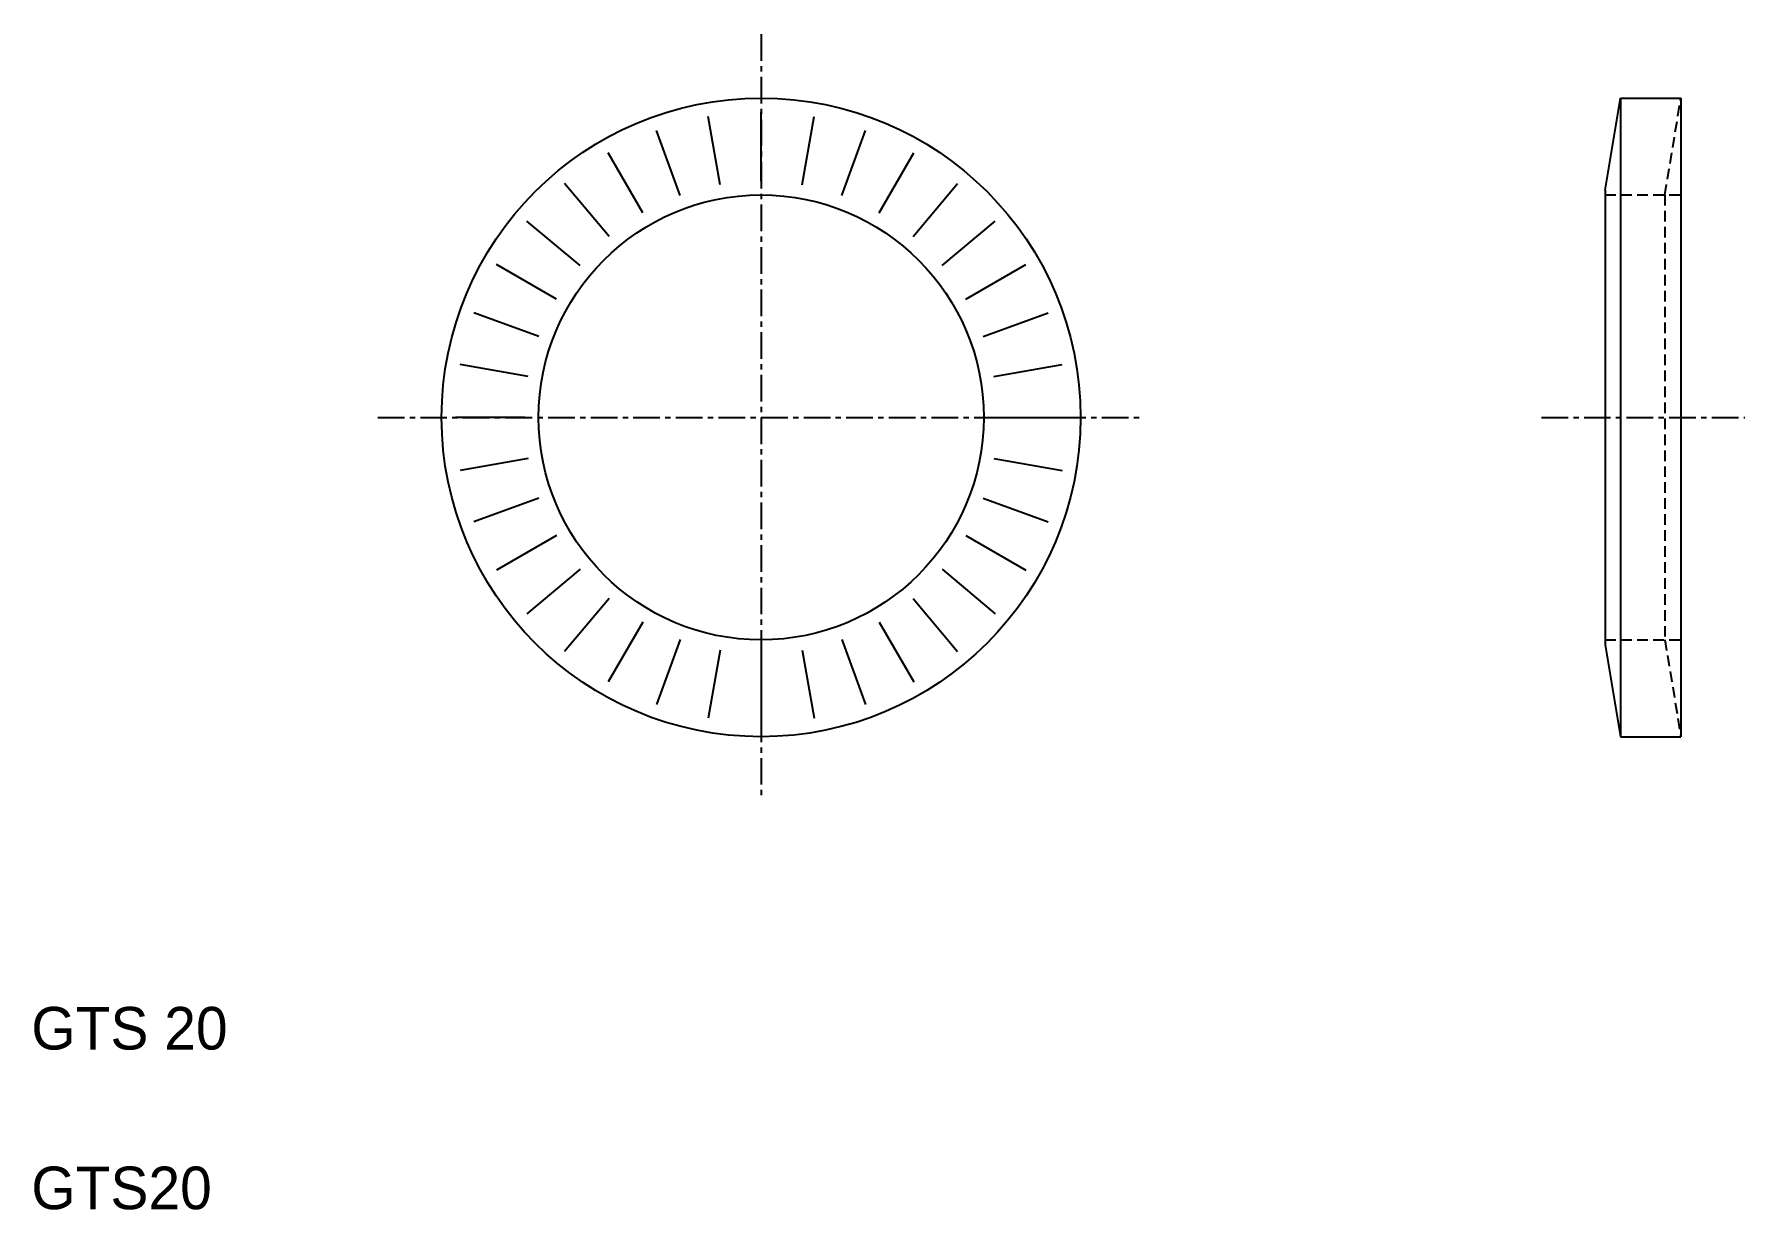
# Model space of a CAD drawing. Extents: x 5.1 to 85.5, y 5 to 60.2.
import ezdxf

# ---------------------------------------------------------------- set-up
doc = ezdxf.new("R2010")
doc.units = 0
doc.linetypes.add('CENTER', pattern=[2, 1.25, -0.25, 0.25, -0.25])
doc.linetypes.add('DASHED', pattern=[0.75, 0.5, -0.25])
doc.layers.get('0').update_dxf_attribs({"linetype": 'CONTINUOUS'})
doc.layers.add('CENTER', color=1, linetype='CENTER')

msp = doc.modelspace()

# ---------------------------------------------------------------- linework, layer by layer
at = {"color": 7, "linetype": 'CONTINUOUS'}
for p, q in [((78.902, 52.873), (79.614, 57.194)), ((79.614, 57.194), (82.452, 57.194)), ((79.614, 57.194), (79.614, 27.194)), ((82.452, 57.194), (82.452, 27.194)), ((37.338, 53.125), (36.773, 56.326)), ((39.265, 53.294), (39.265, 56.544)), ((41.193, 53.125), (41.757, 56.326)), ((35.469, 52.624), (34.357, 55.678)), ((43.062, 52.624), (44.173, 55.678)), ((33.715, 51.807), (32.09, 54.621)), ((44.815, 51.807), (46.44, 54.621)), ((32.13, 50.697), (30.041, 53.187)), ((46.4, 50.697), (48.489, 53.187)), ((78.902, 52.873), (78.902, 31.515)), ((30.762, 49.329), (28.272, 51.418)), ((47.768, 49.329), (50.258, 51.418)), ((29.652, 47.744), (26.838, 49.369)), ((48.878, 47.744), (51.693, 49.369)), ((28.835, 45.99), (25.781, 47.102)), ((49.696, 45.99), (52.75, 47.102)), ((28.334, 44.121), (25.133, 44.686)), ((50.196, 44.121), (53.397, 44.686)), ((28.165, 42.194), (24.915, 42.194)), ((50.365, 42.194), (53.615, 42.194)), ((78.902, 42.194), (78.902, 42.194)), ((28.334, 40.266), (25.133, 39.702)), ((50.196, 40.266), (53.397, 39.702)), ((28.835, 38.397), (25.781, 37.286)), ((49.696, 38.397), (52.75, 37.286)), ((29.652, 36.644), (26.838, 35.019)), ((48.878, 36.644), (51.693, 35.019)), ((30.762, 35.059), (28.272, 32.97)), ((47.768, 35.059), (50.258, 32.97)), ((32.13, 33.691), (30.041, 31.201)), ((46.4, 33.691), (48.489, 31.201)), ((33.715, 32.581), (32.09, 29.766)), ((44.815, 32.581), (46.44, 29.766)), ((35.469, 31.763), (34.357, 28.709)), ((43.062, 31.763), (44.173, 28.709)), ((78.902, 31.515), (79.614, 27.194)), ((37.338, 31.263), (36.773, 28.062)), ((39.265, 31.094), (39.265, 27.844)), ((41.193, 31.263), (41.757, 28.062)), ((79.614, 27.194), (82.452, 27.194))]:
    msp.add_line(p, q, dxfattribs=at)
at = {"color": 3, "linetype": 'DASHED'}
for p, q in [((81.702, 52.644), (82.452, 57.194)), ((78.902, 52.644), (82.452, 52.644)), ((81.702, 52.644), (81.702, 31.744)), ((78.902, 31.744), (82.452, 31.744)), ((81.702, 31.744), (82.452, 27.194))]:
    msp.add_line(p, q, dxfattribs=at)
at = {"color": 7, "linetype": 'CONTINUOUS'}
for radius in [15, 10.45]:
    msp.add_circle((39.265, 42.194), radius, dxfattribs=at)
at = {"layer": 'CENTER', "color": 1, "linetype": 'CENTER'}
for p, q in [((39.265, 60.194), (39.265, 24.194)), ((21.265, 42.194), (57.265, 42.194)), ((75.902, 42.194), (85.452, 42.194))]:
    msp.add_line(p, q, dxfattribs=at)

# ---------------------------------------------------------------- texts
at = {"color": 7, "linetype": 'CONTINUOUS'}
for s, p in [('GTS 20', (5, 12.5)), ('GTS20', (5, 5))]:
    msp.add_text(s, height=2, dxfattribs=at).set_placement(p)

doc.saveas('drawing.dxf')
